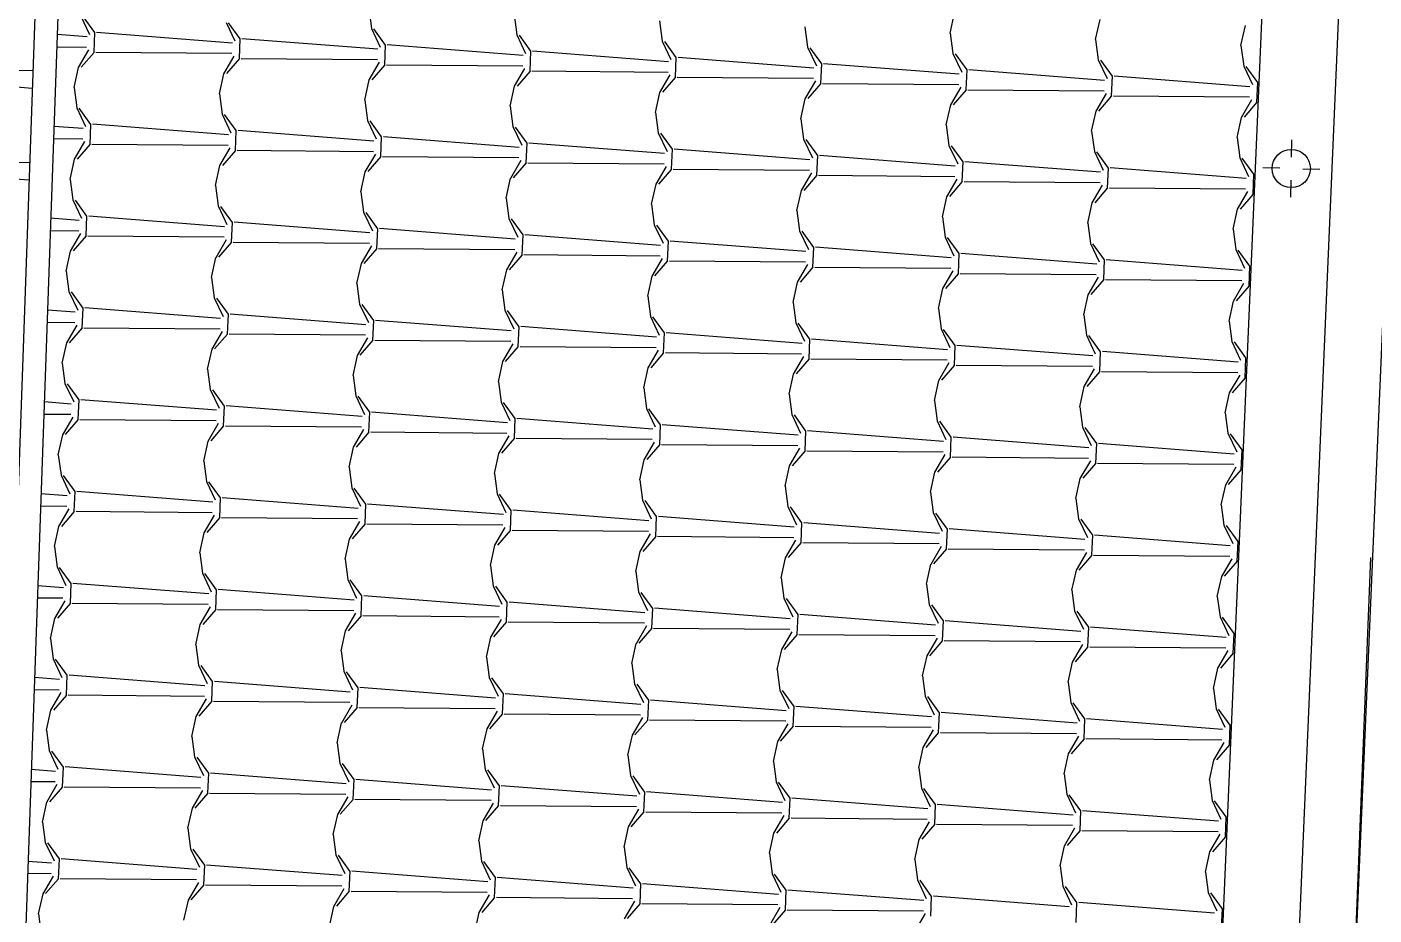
# Model space of a CAD drawing. Extents: x 1037 to 14540, y 1034 to 18285.
# Drawn here: x 6427.2 to 6779, y 2317.8 to 2549.8 of the extents above; entities that cross this region are included whole.
import ezdxf

# ---------------------------------------------------------------- set-up
doc = ezdxf.new("R2010")
doc.units = 0
doc.header["$LTSCALE"] = 100
doc.header["$MEASUREMENT"] = 0
doc.layers.get('0').update_dxf_attribs({"color": 240, "linetype": 'CONTINUOUS'})
for name, color, linetype in [('proiezioni', 252, 'CONTINUOUS'), ('retini copertura', 32, 'CONTINUOUS'), ('testi di progetto', 7, 'CONTINUOUS')]:
    doc.layers.add(name, color=color, linetype=linetype)

# ---------------------------------------------------------------- blocks, each defined once
blk = doc.blocks.new('*X1855')
at = {"color": 0}
for p, q in [((10.6369, 25.3725), (10.8932, 25.3705)), ((10.6364, 25.3449), (10.8916, 25.325)), ((10.6266, 25.1328), (10.8847, 25.1308)), ((10.6261, 25.1051), (10.8831, 25.085))]:
    blk.add_line(p, q, dxfattribs=at)
blk = doc.blocks.new('*X1856')
at = {"color": 0}
for p, q in [((11.0184, 25.5128), (11.0413, 25.4644)), ((11.0553, 25.4699), (11.025, 25.5118)), ((11.7706, 25.5334), (11.7776, 25.4802)), ((12.1503, 25.5171), (12.1573, 25.4639)), ((13.2892, 25.4682), (13.3008, 25.5206)), ((11.398, 25.4965), (11.421, 25.4481)), ((11.4349, 25.4536), (11.4046, 25.4955)), ((11.7777, 25.4802), (11.8006, 25.4318)), ((11.8146, 25.4373), (11.7843, 25.4792)), ((12.5299, 25.5008), (12.537, 25.4477)), ((12.9096, 25.4845), (12.9166, 25.4314)), ((13.6689, 25.452), (13.6804, 25.5043)), ((14.0485, 25.4357), (14.0601, 25.488)), ((11.0348, 25.4587), (10.9565, 25.4648)), ((11.0531, 25.4182), (11.0553, 25.4699)), ((11.4144, 25.4424), (11.0598, 25.4701)), ((11.4327, 25.4019), (11.4349, 25.4536)), ((11.7941, 25.4261), (11.4394, 25.4538)), ((11.8124, 25.3856), (11.8146, 25.4373)), ((12.1737, 25.4098), (11.8191, 25.4375)), ((12.1573, 25.4639), (12.1803, 25.4155)), ((12.1942, 25.421), (12.1639, 25.4629)), ((12.537, 25.4477), (12.5599, 25.3992)), ((12.5739, 25.4047), (12.5436, 25.4466)), ((13.2892, 25.4682), (13.2963, 25.4151)), ((13.6689, 25.452), (13.6759, 25.3988)), ((11.0338, 25.4311), (10.9554, 25.4317)), ((11.0126, 25.3786), (11.0396, 25.4249)), ((11.0531, 25.4182), (11.0193, 25.3791)), ((11.4134, 25.4148), (11.0577, 25.4176)), ((11.3922, 25.3623), (11.4193, 25.4086)), ((11.4327, 25.4019), (11.3989, 25.3628)), ((11.7931, 25.3985), (11.4373, 25.4013)), ((12.192, 25.3693), (12.1942, 25.421)), ((12.5534, 25.3935), (12.1987, 25.4212)), ((12.5717, 25.353), (12.5739, 25.4047)), ((12.933, 25.3772), (12.5784, 25.4049)), ((12.9166, 25.4314), (12.9396, 25.3829)), ((12.9535, 25.3884), (12.9232, 25.4303)), ((13.2963, 25.4151), (13.3192, 25.3666)), ((13.3332, 25.3721), (13.3029, 25.414)), ((14.0486, 25.4357), (14.0556, 25.3825)), ((11.001, 25.3262), (11.0126, 25.3786)), ((11.7719, 25.346), (11.7989, 25.3923)), ((11.8124, 25.3856), (11.7786, 25.3465)), ((12.1727, 25.3822), (11.817, 25.385)), ((12.1515, 25.3297), (12.1786, 25.376)), ((12.192, 25.3693), (12.1582, 25.3302)), ((12.5524, 25.3659), (12.1966, 25.3687)), ((12.9513, 25.3368), (12.9535, 25.3884)), ((13.3127, 25.3609), (12.958, 25.3886)), ((13.331, 25.3205), (13.3332, 25.3721)), ((13.6923, 25.3446), (13.3377, 25.3723)), ((13.6759, 25.3988), (13.6989, 25.3503)), ((13.7128, 25.3558), (13.6825, 25.3977)), ((14.0556, 25.3825), (14.0785, 25.334)), ((14.0925, 25.3395), (14.0622, 25.3814)), ((11.3807, 25.3099), (11.3922, 25.3623)), ((11.7603, 25.2936), (11.7719, 25.346)), ((12.5312, 25.3134), (12.5582, 25.3597)), ((12.5717, 25.353), (12.5379, 25.3139)), ((12.932, 25.3496), (12.5763, 25.3524)), ((12.9108, 25.2971), (12.9379, 25.3434)), ((12.9513, 25.3368), (12.9175, 25.2976)), ((13.3117, 25.3333), (12.9559, 25.3361)), ((13.7106, 25.3042), (13.7128, 25.3558)), ((14.072, 25.3283), (13.7173, 25.3561)), ((14.0903, 25.2879), (14.0925, 25.3395)), ((11.001, 25.3262), (11.008, 25.273)), ((11.3807, 25.3099), (11.3877, 25.2568)), ((12.14, 25.2773), (12.1515, 25.3297)), ((12.5196, 25.2611), (12.5312, 25.3134)), ((12.8993, 25.2448), (12.9108, 25.2971)), ((13.2905, 25.2808), (13.3175, 25.3272)), ((13.331, 25.3205), (13.2972, 25.2813)), ((13.6913, 25.317), (13.3356, 25.3198)), ((13.6702, 25.2645), (13.6972, 25.3109)), ((13.7106, 25.3042), (13.6768, 25.265)), ((14.071, 25.3007), (13.7152, 25.3035)), ((11.0081, 25.273), (11.031, 25.2246)), ((11.045, 25.2301), (11.0147, 25.272)), ((11.7603, 25.2936), (11.7674, 25.2405)), ((12.14, 25.2773), (12.147, 25.2242)), ((12.5196, 25.2611), (12.5267, 25.2079)), ((13.2789, 25.2285), (13.2905, 25.2808)), ((13.6586, 25.2122), (13.6701, 25.2646)), ((14.0498, 25.2483), (14.0768, 25.2946)), ((14.0903, 25.2879), (14.0565, 25.2487)), ((11.0428, 25.1784), (11.045, 25.2301)), ((11.4042, 25.2026), (11.0495, 25.2303)), ((11.3877, 25.2568), (11.4107, 25.2083)), ((11.4247, 25.2138), (11.3943, 25.2557)), ((11.7674, 25.2405), (11.7903, 25.192)), ((11.8043, 25.1975), (11.774, 25.2394)), ((12.8993, 25.2448), (12.9063, 25.1916)), ((13.279, 25.2285), (13.286, 25.1753)), ((14.0383, 25.1959), (14.0498, 25.2483)), ((11.0235, 25.1913), (10.9469, 25.1919)), ((11.0245, 25.2189), (10.9481, 25.2249)), ((11.4224, 25.1621), (11.4247, 25.2138)), ((11.7838, 25.1863), (11.4292, 25.214)), ((11.8021, 25.1458), (11.8043, 25.1975)), ((12.1635, 25.17), (11.8088, 25.1977)), ((12.147, 25.2242), (12.17, 25.1757)), ((12.184, 25.1812), (12.1536, 25.2231)), ((12.5267, 25.2079), (12.5497, 25.1594)), ((12.5636, 25.1649), (12.5333, 25.2068)), ((12.9063, 25.1916), (12.9293, 25.1431)), ((12.9433, 25.1486), (12.9129, 25.1905)), ((13.6586, 25.2122), (13.6656, 25.159)), ((14.0383, 25.1959), (14.0453, 25.1427)), ((11.0023, 25.1388), (11.0294, 25.1851)), ((11.0428, 25.1784), (11.009, 25.1393)), ((11.4031, 25.175), (11.0474, 25.1778)), ((11.382, 25.1225), (11.409, 25.1688)), ((11.4224, 25.1621), (11.3886, 25.123)), ((11.7828, 25.1587), (11.427, 25.1615)), ((12.1817, 25.1296), (12.184, 25.1812)), ((12.5431, 25.1537), (12.1885, 25.1814)), ((12.5614, 25.1133), (12.5636, 25.1649)), ((12.9228, 25.1374), (12.5681, 25.1652)), ((13.286, 25.1753), (13.309, 25.1268)), ((13.3229, 25.1324), (13.2926, 25.1742)), ((13.6656, 25.159), (13.6886, 25.1105)), ((13.7026, 25.1161), (13.6722, 25.158)), ((10.9907, 25.0865), (11.0023, 25.1388)), ((11.3704, 25.0702), (11.3819, 25.1225)), ((11.7616, 25.1062), (11.7887, 25.1525)), ((11.8021, 25.1459), (11.7683, 25.1067)), ((12.1624, 25.1424), (11.8067, 25.1452)), ((12.1413, 25.0899), (12.1683, 25.1363)), ((12.1817, 25.1296), (12.1479, 25.0904)), ((12.5421, 25.1261), (12.1863, 25.1289)), ((12.5209, 25.0736), (12.548, 25.12)), ((12.941, 25.097), (12.9433, 25.1486)), ((13.3024, 25.1212), (12.9478, 25.1489)), ((13.3207, 25.0807), (13.3229, 25.1324)), ((13.6821, 25.1049), (13.3274, 25.1326)), ((14.0453, 25.1427), (14.0683, 25.0942)), ((14.0822, 25.0998), (14.0519, 25.1417)), ((10.9907, 25.0864), (10.9978, 25.0333)), ((11.75, 25.0539), (11.7616, 25.1062)), ((12.1297, 25.0376), (12.1412, 25.0899)), ((12.5614, 25.1133), (12.5276, 25.0741)), ((12.9217, 25.1098), (12.566, 25.1126)), ((12.9006, 25.0574), (12.9276, 25.1037)), ((12.941, 25.097), (12.9072, 25.0578)), ((13.3014, 25.0935), (12.9456, 25.0963)), ((13.2802, 25.0411), (13.3073, 25.0874)), ((13.7003, 25.0644), (13.7026, 25.1161)), ((14.0617, 25.0886), (13.7071, 25.1163)), ((14.08, 25.0481), (14.0822, 25.0998)), ((11.3704, 25.0701), (11.3774, 25.017)), ((11.75, 25.0539), (11.7571, 25.0007)), ((12.5093, 25.0213), (12.5209, 25.0737)), ((12.889, 25.005), (12.9006, 25.0574)), ((13.3207, 25.0807), (13.2869, 25.0415)), ((13.681, 25.0772), (13.3253, 25.08)), ((13.6599, 25.0248), (13.6869, 25.0711)), ((13.7003, 25.0644), (13.6665, 25.0253)), ((14.0607, 25.0609), (13.7049, 25.0637)), ((14.0395, 25.0085), (14.0666, 25.0548)), ((10.9978, 25.0333), (11.0208, 24.9848)), ((11.0347, 24.9903), (11.0044, 25.0322)), ((11.3774, 25.017), (11.4004, 24.9685)), ((11.4144, 24.974), (11.384, 25.0159)), ((12.1297, 25.0376), (12.1367, 24.9844)), ((12.5094, 25.0213), (12.5164, 24.9681)), ((13.2687, 24.9887), (13.2802, 25.0411)), ((13.6483, 24.9724), (13.6599, 25.0248)), ((14.08, 25.0481), (14.0462, 25.009)), ((11.0142, 24.9791), (10.9397, 24.985)), ((11.0325, 24.9387), (11.0347, 24.9903)), ((11.3939, 24.9628), (11.0392, 24.9905)), ((11.7571, 25.0007), (11.7801, 24.9522)), ((11.794, 24.9577), (11.7637, 24.9996)), ((12.1367, 24.9844), (12.1597, 24.9359)), ((12.1737, 24.9414), (12.1433, 24.9833)), ((12.889, 25.005), (12.896, 24.9518)), ((13.2687, 24.9887), (13.2757, 24.9355)), ((14.028, 24.9561), (14.0395, 25.0085)), ((11.0132, 24.9515), (10.9385, 24.9521)), ((10.992, 24.899), (11.0191, 24.9453)), ((11.4121, 24.9224), (11.4144, 24.974)), ((11.7735, 24.9466), (11.4189, 24.9743)), ((11.7918, 24.9061), (11.794, 24.9577)), ((12.1532, 24.9303), (11.7985, 24.958)), ((12.5164, 24.9681), (12.5394, 24.9196)), ((12.5533, 24.9252), (12.523, 24.967)), ((12.896, 24.9518), (12.919, 24.9033)), ((12.933, 24.9089), (12.9026, 24.9508)), ((13.6483, 24.9724), (13.6553, 24.9192)), ((14.028, 24.9561), (14.035, 24.9029)), ((11.0325, 24.9387), (10.9987, 24.8995)), ((11.3928, 24.9352), (11.0371, 24.938)), ((11.3717, 24.8827), (11.3987, 24.9291)), ((11.4121, 24.9224), (11.3783, 24.8832)), ((11.7725, 24.9189), (11.4167, 24.9217)), ((11.7513, 24.8664), (11.7784, 24.9128)), ((12.1714, 24.8898), (12.1737, 24.9414)), ((12.5328, 24.914), (12.1782, 24.9417)), ((12.5511, 24.8735), (12.5533, 24.9252)), ((12.9125, 24.8977), (12.5578, 24.9254)), ((12.9307, 24.8572), (12.933, 24.9089)), ((13.2921, 24.8814), (12.9375, 24.9091)), ((13.2757, 24.9355), (13.2987, 24.887)), ((13.3126, 24.8926), (13.2823, 24.9345)), ((13.6553, 24.9192), (13.6783, 24.8708)), ((13.6923, 24.8763), (13.6619, 24.9182)), ((10.9804, 24.8467), (10.992, 24.899)), ((11.3601, 24.8304), (11.3716, 24.8828)), ((11.7918, 24.9061), (11.758, 24.8669)), ((12.1521, 24.9026), (11.7964, 24.9054)), ((12.131, 24.8502), (12.158, 24.8965)), ((12.1714, 24.8898), (12.1376, 24.8506)), ((12.5318, 24.8863), (12.176, 24.8891)), ((12.5106, 24.8339), (12.5377, 24.8802)), ((12.5511, 24.8735), (12.5173, 24.8344)), ((13.3104, 24.8409), (13.3126, 24.8926)), ((13.6718, 24.8651), (13.3171, 24.8928)), ((13.69, 24.8246), (13.6923, 24.8763)), ((14.0514, 24.8488), (13.6968, 24.8765)), ((14.035, 24.9029), (14.058, 24.8545)), ((14.0719, 24.86), (14.0416, 24.9019)), ((10.9804, 24.8467), (10.9875, 24.7935)), ((11.7398, 24.8141), (11.7513, 24.8665)), ((12.1194, 24.7978), (12.131, 24.8502)), ((12.9114, 24.87), (12.5557, 24.8728)), ((12.8903, 24.8176), (12.9173, 24.8639)), ((12.9307, 24.8572), (12.8969, 24.8181)), ((13.2911, 24.8538), (12.9353, 24.8565)), ((13.2699, 24.8013), (13.297, 24.8476)), ((13.3104, 24.8409), (13.2766, 24.8018)), ((13.6707, 24.8375), (13.315, 24.8402)), ((14.0697, 24.8083), (14.0719, 24.86)), ((11.3601, 24.8304), (11.3671, 24.7772)), ((11.7398, 24.8141), (11.7468, 24.7609)), ((12.4991, 24.7815), (12.5106, 24.8339)), ((12.8787, 24.7652), (12.8903, 24.8176)), ((13.6496, 24.785), (13.6766, 24.8313)), ((13.69, 24.8246), (13.6562, 24.7855)), ((14.0504, 24.8212), (13.6946, 24.824)), ((14.0292, 24.7687), (14.0563, 24.815)), ((14.0697, 24.8083), (14.0359, 24.7692)), ((10.9875, 24.7935), (11.0105, 24.745)), ((11.0244, 24.7505), (10.9941, 24.7924)), ((11.3671, 24.7772), (11.3901, 24.7287)), ((11.4041, 24.7343), (11.3737, 24.7761)), ((12.1194, 24.7978), (12.1264, 24.7446)), ((12.4991, 24.7815), (12.5061, 24.7283)), ((13.2584, 24.7489), (13.2699, 24.8013)), ((13.638, 24.7326), (13.6496, 24.785)), ((14.0177, 24.7163), (14.0292, 24.7687)), ((11.0039, 24.7394), (10.9312, 24.745)), ((11.0222, 24.6989), (11.0244, 24.7505)), ((11.3836, 24.7231), (11.0289, 24.7508)), ((11.4019, 24.6826), (11.4041, 24.7343)), ((11.7632, 24.7068), (11.4086, 24.7345)), ((11.7468, 24.7609), (11.7698, 24.7124)), ((11.7837, 24.718), (11.7534, 24.7599)), ((12.1264, 24.7446), (12.1494, 24.6961)), ((12.1634, 24.7017), (12.133, 24.7436)), ((12.8787, 24.7652), (12.8857, 24.712)), ((13.2584, 24.7489), (13.2654, 24.6957)), ((11.0029, 24.7117), (10.9301, 24.7123)), ((10.9817, 24.6593), (11.0088, 24.7056)), ((11.0222, 24.6989), (10.9884, 24.6597)), ((11.3825, 24.6954), (11.0268, 24.6982)), ((11.7815, 24.6663), (11.7837, 24.718)), ((12.1429, 24.6905), (11.7882, 24.7182)), ((12.1612, 24.65), (12.1634, 24.7017)), ((12.5225, 24.6742), (12.1679, 24.7019)), ((12.5061, 24.7283), (12.5291, 24.6799)), ((12.543, 24.6854), (12.5127, 24.7273)), ((12.8857, 24.712), (12.9087, 24.6636)), ((12.9227, 24.6691), (12.8923, 24.711)), ((13.638, 24.7326), (13.645, 24.6794)), ((14.0177, 24.7163), (14.0247, 24.6631)), ((11.3614, 24.643), (11.3884, 24.6893)), ((11.4019, 24.6826), (11.368, 24.6435)), ((11.7622, 24.6792), (11.4064, 24.6819)), ((11.741, 24.6267), (11.7681, 24.673)), ((11.7815, 24.6663), (11.7477, 24.6272)), ((12.1418, 24.6629), (11.7861, 24.6656)), ((12.5408, 24.6337), (12.543, 24.6854)), ((12.9022, 24.6579), (12.5475, 24.6856)), ((12.9205, 24.6174), (12.9227, 24.6691)), ((13.2818, 24.6416), (12.9272, 24.6693)), ((13.2654, 24.6957), (13.2884, 24.6473)), ((13.3023, 24.6528), (13.272, 24.6947)), ((13.645, 24.6794), (13.668, 24.631)), ((13.682, 24.6365), (13.6516, 24.6784)), ((14.0247, 24.6631), (14.0477, 24.6147)), ((10.9702, 24.6069), (10.9817, 24.6593)), ((11.3498, 24.5906), (11.3614, 24.643)), ((12.1207, 24.6104), (12.1477, 24.6567)), ((12.1612, 24.65), (12.1273, 24.6109)), ((12.5215, 24.6466), (12.1657, 24.6493)), ((12.5003, 24.5941), (12.5274, 24.6404)), ((12.5408, 24.6337), (12.507, 24.5946)), ((12.9011, 24.6303), (12.5454, 24.6331)), ((13.3001, 24.6011), (13.3023, 24.6528)), ((13.6615, 24.6253), (13.3068, 24.653)), ((13.6798, 24.5848), (13.682, 24.6365)), ((14.0411, 24.609), (13.6865, 24.6367)), ((14.0616, 24.6202), (14.0313, 24.6621)), ((10.9702, 24.6069), (10.9772, 24.5537)), ((11.7295, 24.5743), (11.741, 24.6267)), ((12.1091, 24.558), (12.1207, 24.6104)), ((12.4888, 24.5417), (12.5003, 24.5941)), ((12.88, 24.5778), (12.907, 24.6241)), ((12.9205, 24.6174), (12.8866, 24.5783)), ((13.2808, 24.614), (12.925, 24.6168)), ((13.2596, 24.5615), (13.2867, 24.6078)), ((13.3001, 24.6011), (13.2663, 24.562)), ((13.6604, 24.5977), (13.3047, 24.6005)), ((14.0594, 24.5685), (14.0616, 24.6202)), ((11.3498, 24.5906), (11.3568, 24.5374)), ((11.7295, 24.5743), (11.7365, 24.5211)), ((12.1091, 24.558), (12.1161, 24.5048)), ((12.8684, 24.5254), (12.88, 24.5778)), ((13.2481, 24.5091), (13.2596, 24.5615)), ((13.6393, 24.5452), (13.6663, 24.5915)), ((13.6798, 24.5848), (13.6459, 24.5457)), ((14.0401, 24.5814), (13.6843, 24.5842)), ((14.0189, 24.5289), (14.046, 24.5752)), ((14.0594, 24.5685), (14.0256, 24.5294)), ((10.9772, 24.5537), (11.0002, 24.5052)), ((11.0141, 24.5108), (10.9838, 24.5527)), ((11.3568, 24.5374), (11.3798, 24.489)), ((11.3938, 24.4945), (11.3634, 24.5364)), ((12.4888, 24.5417), (12.4958, 24.4885)), ((12.8684, 24.5254), (12.8754, 24.4722)), ((13.6277, 24.4928), (13.6393, 24.5452)), ((14.0074, 24.4765), (14.0189, 24.5289)), ((10.9937, 24.4996), (10.9228, 24.5051)), ((11.0119, 24.4591), (11.0141, 24.5108)), ((11.3733, 24.4833), (11.0187, 24.511)), ((11.3916, 24.4428), (11.3938, 24.4945)), ((11.753, 24.467), (11.3983, 24.4947)), ((11.7365, 24.5211), (11.7595, 24.4727)), ((11.7734, 24.4782), (11.7431, 24.5201)), ((12.1162, 24.5048), (12.1391, 24.4564)), ((12.1531, 24.4619), (12.1227, 24.5038)), ((12.4958, 24.4885), (12.5188, 24.4401)), ((12.5327, 24.4456), (12.5024, 24.4875)), ((13.2481, 24.5091), (13.2551, 24.456)), ((13.6277, 24.4928), (13.6348, 24.4397)), ((10.9926, 24.472), (10.9216, 24.4725)), ((10.9714, 24.4195), (10.9985, 24.4658)), ((11.0119, 24.4591), (10.9781, 24.42)), ((11.3722, 24.4557), (11.0165, 24.4584)), ((11.7712, 24.4265), (11.7734, 24.4782)), ((12.1326, 24.4507), (11.778, 24.4784)), ((12.1509, 24.4102), (12.1531, 24.4619)), ((12.5123, 24.4344), (12.1576, 24.4621)), ((12.8755, 24.4722), (12.8984, 24.4238)), ((12.9124, 24.4293), (12.8821, 24.4712)), ((13.2551, 24.456), (13.2781, 24.4075)), ((13.292, 24.413), (13.2617, 24.4549)), ((14.0074, 24.4765), (14.0144, 24.4234)), ((10.9599, 24.3671), (10.9714, 24.4195)), ((11.3511, 24.4032), (11.3781, 24.4495)), ((11.3916, 24.4428), (11.3578, 24.4037)), ((11.7519, 24.4394), (11.3962, 24.4422)), ((11.7307, 24.3869), (11.7578, 24.4332)), ((11.7712, 24.4265), (11.7374, 24.3874)), ((12.1315, 24.4231), (11.7758, 24.4259)), ((12.1104, 24.3706), (12.1374, 24.4169)), ((12.5305, 24.3939), (12.5327, 24.4456)), ((12.8919, 24.4181), (12.5373, 24.4458)), ((12.9102, 24.3776), (12.9124, 24.4293)), ((13.2716, 24.4018), (12.9169, 24.4295)), ((13.6348, 24.4397), (13.6577, 24.3912)), ((13.6717, 24.3967), (13.6414, 24.4386)), ((14.0144, 24.4234), (14.0374, 24.3749)), ((14.0513, 24.3804), (14.021, 24.4223)), ((11.3395, 24.3508), (11.3511, 24.4032)), ((11.7192, 24.3345), (11.7307, 24.3869)), ((12.1509, 24.4102), (12.1171, 24.3711)), ((12.5112, 24.4068), (12.1555, 24.4096)), ((12.49, 24.3543), (12.5171, 24.4006)), ((12.5305, 24.3939), (12.4967, 24.3548)), ((12.8908, 24.3905), (12.5351, 24.3933)), ((12.8697, 24.338), (12.8967, 24.3843)), ((13.2898, 24.3613), (13.292, 24.413)), ((13.6512, 24.3855), (13.2966, 24.4132)), ((13.6695, 24.345), (13.6717, 24.3967)), ((14.0309, 24.3692), (13.6762, 24.3969)), ((10.9599, 24.3671), (10.9669, 24.3139)), ((11.3395, 24.3508), (11.3465, 24.2976)), ((12.0988, 24.3182), (12.1104, 24.3706)), ((12.4785, 24.3019), (12.49, 24.3543)), ((12.9102, 24.3776), (12.8764, 24.3385)), ((13.2705, 24.3742), (12.9148, 24.377)), ((13.2493, 24.3217), (13.2764, 24.368)), ((13.2898, 24.3613), (13.256, 24.3222)), ((13.6501, 24.3579), (13.2944, 24.3607)), ((13.629, 24.3054), (13.656, 24.3517)), ((14.0491, 24.3288), (14.0513, 24.3804)), ((10.9669, 24.3139), (10.9899, 24.2655)), ((11.0038, 24.271), (10.9735, 24.3129)), ((11.7192, 24.3345), (11.7262, 24.2813)), ((12.0988, 24.3182), (12.1058, 24.2651)), ((12.8581, 24.2856), (12.8697, 24.338)), ((13.2378, 24.2694), (13.2493, 24.3217)), ((13.6695, 24.3451), (13.6357, 24.3059)), ((14.0298, 24.3416), (13.6741, 24.3444)), ((14.0086, 24.2891), (14.0357, 24.3355)), ((14.0491, 24.3288), (14.0153, 24.2896)), ((11.3466, 24.2976), (11.3695, 24.2492)), ((11.3835, 24.2547), (11.3532, 24.2966)), ((11.7262, 24.2813), (11.7492, 24.2329)), ((11.7631, 24.2384), (11.7328, 24.2803)), ((12.4785, 24.3019), (12.4855, 24.2488)), ((12.8581, 24.2856), (12.8652, 24.2325)), ((13.6174, 24.2531), (13.629, 24.3054)), ((13.9971, 24.2368), (14.0086, 24.2891)), ((10.9834, 24.2598), (10.9143, 24.2652)), ((11.0016, 24.2193), (11.0038, 24.271)), ((11.363, 24.2435), (11.0084, 24.2712)), ((11.3813, 24.203), (11.3835, 24.2547)), ((11.7427, 24.2272), (11.388, 24.2549)), ((12.1059, 24.2651), (12.1288, 24.2166)), ((12.1428, 24.2221), (12.1125, 24.264)), ((12.4855, 24.2488), (12.5085, 24.2003)), ((12.5224, 24.2058), (12.4921, 24.2477)), ((13.2378, 24.2693), (13.2448, 24.2162)), ((13.6174, 24.2531), (13.6245, 24.1999)), ((10.9823, 24.2322), (10.9132, 24.2327)), ((10.9611, 24.1797), (10.9882, 24.226)), ((11.0016, 24.2193), (10.9678, 24.1802)), ((11.3619, 24.2159), (11.0062, 24.2187)), ((11.3408, 24.1634), (11.3678, 24.2097)), ((11.7609, 24.1867), (11.7631, 24.2384)), ((12.1223, 24.2109), (11.7677, 24.2386)), ((12.1406, 24.1704), (12.1428, 24.2221)), ((12.502, 24.1946), (12.1473, 24.2223)), ((12.5202, 24.1541), (12.5224, 24.2058)), ((12.8816, 24.1783), (12.527, 24.206)), ((12.8652, 24.2325), (12.8881, 24.184)), ((12.9021, 24.1895), (12.8718, 24.2314)), ((13.2448, 24.2162), (13.2678, 24.1677)), ((13.2817, 24.1732), (13.2514, 24.2151)), ((13.9971, 24.2368), (14.0041, 24.1836)), ((10.9496, 24.1273), (10.9611, 24.1797)), ((11.3813, 24.203), (11.3475, 24.1639)), ((11.7416, 24.1996), (11.3859, 24.2024)), ((11.7204, 24.1471), (11.7475, 24.1934)), ((11.7609, 24.1867), (11.7271, 24.1476)), ((12.1212, 24.1833), (11.7655, 24.1861)), ((12.1001, 24.1308), (12.1271, 24.1771)), ((12.1406, 24.1704), (12.1068, 24.1313)), ((12.8999, 24.1379), (12.9021, 24.1895)), ((13.2613, 24.162), (12.9066, 24.1898)), ((13.2795, 24.1216), (13.2817, 24.1732)), ((13.6409, 24.1458), (13.2863, 24.1735)), ((13.6245, 24.1999), (13.6474, 24.1514)), ((13.6614, 24.1569), (13.6311, 24.1988)), ((14.0041, 24.1836), (14.0271, 24.1351)), ((14.041, 24.1407), (14.0107, 24.1825)), ((11.3292, 24.111), (11.3408, 24.1634)), ((11.7089, 24.0947), (11.7204, 24.1471)), ((12.5009, 24.167), (12.1452, 24.1698)), ((12.4797, 24.1145), (12.5068, 24.1608)), ((12.5202, 24.1542), (12.4864, 24.115)), ((12.8805, 24.1507), (12.5248, 24.1535)), ((12.8594, 24.0982), (12.8864, 24.1446)), ((12.8999, 24.1379), (12.8661, 24.0987)), ((13.2602, 24.1344), (12.9045, 24.1372)), ((13.6592, 24.1053), (13.6614, 24.1569)), ((14.0206, 24.1295), (13.6659, 24.1572)), ((14.0388, 24.089), (14.041, 24.1406)), ((10.9496, 24.1273), (10.9566, 24.0741)), ((11.3292, 24.111), (11.3362, 24.0579)), ((12.0885, 24.0785), (12.1001, 24.1308)), ((12.4682, 24.0622), (12.4797, 24.1145)), ((13.2391, 24.0819), (13.2661, 24.1283)), ((13.2795, 24.1216), (13.2457, 24.0824)), ((13.6398, 24.1181), (13.2841, 24.1209)), ((13.6187, 24.0657), (13.6457, 24.112)), ((13.6592, 24.1053), (13.6254, 24.0661)), ((14.0195, 24.1018), (13.6638, 24.1046)), ((10.9566, 24.0742), (10.9796, 24.0257)), ((10.9936, 24.0312), (10.9632, 24.0731)), ((11.7089, 24.0947), (11.7159, 24.0416)), ((12.0885, 24.0784), (12.0956, 24.0253)), ((12.8478, 24.0459), (12.8594, 24.0982)), ((13.2275, 24.0296), (13.239, 24.0819)), ((13.6072, 24.0133), (13.6187, 24.0657)), ((13.9984, 24.0494), (14.0254, 24.0957)), ((14.0388, 24.089), (14.005, 24.0498)), ((10.9913, 23.9795), (10.9936, 24.0312)), ((11.3527, 24.0037), (10.9981, 24.0314)), ((11.3363, 24.0579), (11.3592, 24.0094)), ((11.3732, 24.0149), (11.3429, 24.0568)), ((11.7159, 24.0416), (11.7389, 23.9931)), ((11.7529, 23.9986), (11.7225, 24.0405)), ((12.4682, 24.0622), (12.4752, 24.009)), ((12.8478, 24.0459), (12.8549, 23.9927)), ((13.2275, 24.0296), (13.2345, 23.9764)), ((13.9868, 23.997), (13.9984, 24.0494)), ((10.9731, 24.02), (10.9059, 24.0253)), ((11.371, 23.9632), (11.3732, 24.0149)), ((11.7324, 23.9874), (11.3777, 24.0151)), ((11.7506, 23.947), (11.7529, 23.9986)), ((12.112, 23.9711), (11.7574, 23.9989)), ((12.0956, 24.0253), (12.1185, 23.9768)), ((12.1325, 23.9823), (12.1022, 24.0242)), ((12.4752, 24.009), (12.4982, 23.9605)), ((12.5122, 23.966), (12.4818, 24.0079)), ((13.6072, 24.0133), (13.6142, 23.9601)), ((13.9868, 23.997), (13.9938, 23.9438)), ((10.972, 23.9924), (10.9048, 23.9929)), ((10.9509, 23.9399), (10.9779, 23.9862)), ((10.9913, 23.9795), (10.9575, 23.9404)), ((11.3516, 23.9761), (10.9959, 23.9789)), ((11.3305, 23.9236), (11.3576, 23.9699)), ((11.371, 23.9632), (11.3372, 23.9241)), ((11.7313, 23.9598), (11.3756, 23.9626)), ((12.1303, 23.9307), (12.1325, 23.9823)), ((12.4917, 23.9549), (12.137, 23.9826)), ((12.5099, 23.9144), (12.5122, 23.966)), ((12.8713, 23.9386), (12.5167, 23.9663)), ((12.8549, 23.9927), (12.8779, 23.9442)), ((12.8918, 23.9497), (12.8615, 23.9916)), ((13.2345, 23.9764), (13.2575, 23.9279)), ((13.2715, 23.9335), (13.2411, 23.9753)), ((13.6142, 23.9601), (13.6372, 23.9116)), ((13.6511, 23.9172), (13.6208, 23.9591)), ((10.9393, 23.8876), (10.9508, 23.9399)), ((11.3189, 23.8713), (11.3305, 23.9236)), ((11.7102, 23.9073), (11.7372, 23.9536)), ((11.7506, 23.947), (11.7168, 23.9078)), ((12.1109, 23.9435), (11.7552, 23.9463)), ((12.0898, 23.891), (12.1169, 23.9374)), ((12.1303, 23.9307), (12.0965, 23.8915)), ((12.4906, 23.9272), (12.1349, 23.93)), ((12.8896, 23.8981), (12.8918, 23.9497)), ((13.251, 23.9223), (12.8963, 23.95)), ((13.2692, 23.8818), (13.2715, 23.9335)), ((13.6306, 23.906), (13.276, 23.9337)), ((13.9938, 23.9438), (14.0168, 23.8953)), ((14.0308, 23.9009), (14.0004, 23.9428)), ((11.6986, 23.855), (11.7101, 23.9073)), ((12.0782, 23.8387), (12.0898, 23.8911)), ((12.4695, 23.8747), (12.4965, 23.9211)), ((12.5099, 23.9144), (12.4761, 23.8752)), ((12.8702, 23.9109), (12.5145, 23.9137)), ((12.8491, 23.8585), (12.8762, 23.9048)), ((12.8896, 23.8981), (12.8558, 23.8589)), ((13.2499, 23.8946), (12.8942, 23.8974)), ((13.2288, 23.8422), (13.2558, 23.8885)), ((13.6489, 23.8655), (13.6511, 23.9172)), ((14.0103, 23.8897), (13.6556, 23.9174)), ((14.0285, 23.8492), (14.0308, 23.9009)), ((10.9393, 23.8875), (10.9463, 23.8344)), ((11.3189, 23.8713), (11.326, 23.8181)), ((11.6986, 23.855), (11.7056, 23.8018)), ((12.4579, 23.8224), (12.4694, 23.8748)), ((12.8376, 23.8061), (12.8491, 23.8585)), ((13.2692, 23.8818), (13.2354, 23.8426)), ((13.6295, 23.8784), (13.2738, 23.8811)), ((13.6084, 23.8259), (13.6355, 23.8722)), ((13.6489, 23.8655), (13.6151, 23.8264)), ((14.0092, 23.8621), (13.6535, 23.8648)), ((13.9881, 23.8096), (14.0151, 23.8559)), ((10.9463, 23.8344), (10.9693, 23.7859)), ((10.9833, 23.7914), (10.9529, 23.8333)), ((11.326, 23.8181), (11.349, 23.7696)), ((12.0782, 23.8387), (12.0853, 23.7855)), ((12.4579, 23.8224), (12.4649, 23.7692)), ((13.2172, 23.7898), (13.2288, 23.8422)), ((13.5969, 23.7735), (13.6084, 23.8259)), ((14.0285, 23.8492), (13.9947, 23.8101)), ((10.9628, 23.7803), (10.8975, 23.7854)), ((10.981, 23.7398), (10.9833, 23.7914)), ((11.3425, 23.764), (10.9878, 23.7917)), ((11.3629, 23.7751), (11.3326, 23.817)), ((11.7056, 23.8018), (11.7286, 23.7533)), ((11.7426, 23.7588), (11.7122, 23.8007)), ((12.0853, 23.7855), (12.1083, 23.737)), ((12.1222, 23.7426), (12.0919, 23.7844)), ((12.8376, 23.8061), (12.8446, 23.7529)), ((13.2172, 23.7898), (13.2242, 23.7366)), ((13.9765, 23.7572), (13.9881, 23.8096)), ((10.9617, 23.7526), (10.8963, 23.7531)), ((11.3607, 23.7235), (11.3629, 23.7751)), ((11.7221, 23.7477), (11.3675, 23.7754)), ((11.7403, 23.7072), (11.7426, 23.7588)), ((12.1018, 23.7314), (11.7471, 23.7591)), ((12.4649, 23.7692), (12.4879, 23.7207)), ((12.5019, 23.7263), (12.4715, 23.7681)), ((12.8446, 23.7529), (12.8676, 23.7044)), ((12.8815, 23.71), (12.8512, 23.7519)), ((13.5969, 23.7735), (13.6039, 23.7203)), ((13.9765, 23.7572), (13.9835, 23.704)), ((10.9406, 23.7001), (10.9676, 23.7465)), ((10.981, 23.7398), (10.9472, 23.7006)), ((11.3413, 23.7363), (10.9856, 23.7391)), ((11.3202, 23.6838), (11.3473, 23.7302)), ((11.3607, 23.7235), (11.3269, 23.6843)), ((11.721, 23.72), (11.3653, 23.7228)), ((11.6999, 23.6676), (11.7269, 23.7139)), ((12.12, 23.6909), (12.1222, 23.7426)), ((12.4814, 23.7151), (12.1268, 23.7428)), ((12.4996, 23.6746), (12.5019, 23.7263)), ((12.8611, 23.6988), (12.5064, 23.7265)), ((13.2242, 23.7366), (13.2472, 23.6881)), ((13.2612, 23.6937), (13.2308, 23.7356)), ((13.6039, 23.7203), (13.6269, 23.6719)), ((13.6408, 23.6774), (13.6105, 23.7193)), ((10.929, 23.6478), (10.9405, 23.7002)), ((11.3086, 23.6315), (11.3202, 23.6839)), ((11.7403, 23.7072), (11.7065, 23.668)), ((12.1006, 23.7038), (11.7449, 23.7065)), ((12.0795, 23.6513), (12.1066, 23.6976)), ((12.12, 23.6909), (12.0862, 23.6517)), ((12.4803, 23.6875), (12.1246, 23.6902)), ((12.4592, 23.635), (12.4862, 23.6813)), ((12.8793, 23.6583), (12.8815, 23.71)), ((13.2407, 23.6825), (12.8861, 23.7102)), ((13.2589, 23.642), (13.2612, 23.6937)), ((13.6204, 23.6662), (13.2657, 23.6939)), ((13.6386, 23.6257), (13.6408, 23.6774)), ((14, 23.6499), (13.6454, 23.6776)), ((13.9835, 23.704), (14.0065, 23.6556)), ((14.0205, 23.6611), (13.9901, 23.703)), ((10.929, 23.6478), (10.936, 23.5946)), ((11.6883, 23.6152), (11.6998, 23.6676)), ((12.068, 23.5989), (12.0795, 23.6513)), ((12.4996, 23.6746), (12.4658, 23.6355)), ((12.8599, 23.6712), (12.5042, 23.6739)), ((12.8388, 23.6187), (12.8659, 23.665)), ((12.8793, 23.6583), (12.8455, 23.6192)), ((13.2396, 23.6549), (12.8839, 23.6577)), ((13.2185, 23.6024), (13.2455, 23.6487)), ((14.0182, 23.6094), (14.0205, 23.6611)), ((11.3086, 23.6315), (11.3157, 23.5783)), ((11.6883, 23.6152), (11.6953, 23.562)), ((12.4476, 23.5826), (12.4592, 23.635)), ((12.8273, 23.5663), (12.8388, 23.6187)), ((13.2589, 23.642), (13.2251, 23.6029)), ((13.6192, 23.6386), (13.2635, 23.6414)), ((13.5981, 23.5861), (13.6252, 23.6324)), ((13.6386, 23.6257), (13.6048, 23.5866)), ((13.9989, 23.6223), (13.6432, 23.6251)), ((13.9778, 23.5698), (14.0048, 23.6161)), ((14.0182, 23.6094), (13.9844, 23.5703)), ((10.936, 23.5946), (10.959, 23.5461)), ((10.973, 23.5516), (10.9426, 23.5935)), ((11.3157, 23.5783), (11.3387, 23.5298)), ((11.3526, 23.5354), (11.3223, 23.5772)), ((12.068, 23.5989), (12.075, 23.5457)), ((12.4476, 23.5826), (12.4546, 23.5294)), ((13.2069, 23.55), (13.2185, 23.6024)), ((13.5866, 23.5337), (13.5981, 23.5861)), ((10.9525, 23.5405), (10.889, 23.5454)), ((10.9708, 23.5), (10.973, 23.5517)), ((11.3322, 23.5242), (10.9775, 23.5519)), ((11.6953, 23.562), (11.7183, 23.5135)), ((11.7323, 23.5191), (11.7019, 23.561)), ((12.075, 23.5457), (12.098, 23.4973)), ((12.1119, 23.5028), (12.0816, 23.5447)), ((12.8273, 23.5663), (12.8343, 23.5131)), ((13.2069, 23.55), (13.2139, 23.4968)), ((13.9662, 23.5174), (13.9778, 23.5698)), ((10.9514, 23.5129), (10.8879, 23.5133)), ((10.9303, 23.4604), (10.9573, 23.5067)), ((11.3504, 23.4837), (11.3526, 23.5354)), ((11.7118, 23.5079), (11.3572, 23.5356)), ((11.7301, 23.4674), (11.7323, 23.5191)), ((12.0915, 23.4916), (11.7368, 23.5193)), ((12.1097, 23.4511), (12.1119, 23.5028)), ((12.4711, 23.4753), (12.1165, 23.503)), ((12.4546, 23.5294), (12.4776, 23.481)), ((12.4916, 23.4865), (12.4612, 23.5284)), ((12.8343, 23.5131), (12.8573, 23.4647)), ((12.8712, 23.4702), (12.8409, 23.5121)), ((13.5866, 23.5337), (13.5936, 23.4805)), ((13.9662, 23.5174), (13.9732, 23.4643)), ((10.9708, 23.5), (10.9369, 23.4608)), ((11.331, 23.4966), (10.9753, 23.4993)), ((11.3099, 23.4441), (11.337, 23.4904)), ((11.3504, 23.4837), (11.3166, 23.4446)), ((11.7107, 23.4803), (11.355, 23.483)), ((11.6896, 23.4278), (11.7166, 23.4741)), ((11.7301, 23.4674), (11.6962, 23.4283)), ((12.0903, 23.464), (11.7346, 23.4668)), ((12.4894, 23.4348), (12.4916, 23.4865)), ((12.8508, 23.459), (12.4961, 23.4867)), ((12.869, 23.4185), (12.8712, 23.4702)), ((13.2304, 23.4427), (12.8758, 23.4704)), ((13.2139, 23.4968), (13.2369, 23.4484)), ((13.2509, 23.4539), (13.2205, 23.4958)), ((13.5936, 23.4805), (13.6166, 23.4321)), ((13.6305, 23.4376), (13.6002, 23.4795)), ((10.9187, 23.408), (10.9303, 23.4604)), ((11.2984, 23.3917), (11.3099, 23.4441)), ((12.0692, 23.4115), (12.0963, 23.4578)), ((12.1097, 23.4511), (12.0759, 23.412)), ((12.47, 23.4477), (12.1143, 23.4505)), ((12.4489, 23.3952), (12.4759, 23.4415)), ((12.4894, 23.4348), (12.4555, 23.3957)), ((12.8496, 23.4314), (12.4939, 23.4342)), ((13.2487, 23.4022), (13.2509, 23.4539)), ((13.6101, 23.4264), (13.2554, 23.4541)), ((13.6283, 23.3859), (13.6305, 23.4376)), ((13.9897, 23.4101), (13.6351, 23.4378)), ((13.9732, 23.4642), (13.9962, 23.4158)), ((14.0102, 23.4213), (13.9798, 23.4632)), ((10.9187, 23.408), (10.9257, 23.3548)), ((11.678, 23.3754), (11.6896, 23.4278)), ((12.0577, 23.3591), (12.0692, 23.4115)), ((12.8285, 23.3789), (12.8556, 23.4252)), ((12.869, 23.4185), (12.8352, 23.3794)), ((13.2293, 23.4151), (12.8736, 23.4179)), ((13.2082, 23.3626), (13.2352, 23.4089)), ((13.2487, 23.4022), (13.2148, 23.3631)), ((13.6089, 23.3988), (13.2532, 23.4016)), ((14.008, 23.3696), (14.0102, 23.4213)), ((11.2984, 23.3917), (11.3054, 23.3385)), ((11.678, 23.3754), (11.685, 23.3222)), ((12.4373, 23.3428), (12.4489, 23.3952)), ((12.817, 23.3265), (12.8285, 23.3789)), ((13.1966, 23.3102), (13.2082, 23.3626)), ((13.5878, 23.3463), (13.6149, 23.3926)), ((13.6283, 23.3859), (13.5945, 23.3468)), ((13.9886, 23.3825), (13.6329, 23.3853)), ((13.9675, 23.33), (13.9945, 23.3763)), ((14.008, 23.3696), (13.9741, 23.3305)), ((10.9257, 23.3548), (10.9487, 23.3064)), ((10.9627, 23.3119), (10.9323, 23.3538)), ((11.3054, 23.3385), (11.3284, 23.2901)), ((11.3423, 23.2956), (11.312, 23.3375)), ((12.0577, 23.3591), (12.0647, 23.3059)), ((12.4373, 23.3428), (12.4443, 23.2896)), ((12.817, 23.3265), (12.824, 23.2733)), ((13.5763, 23.2939), (13.5878, 23.3463)), ((13.9559, 23.2776), (13.9675, 23.33)), ((10.9422, 23.3007), (10.8806, 23.3055)), ((10.9605, 23.2602), (10.9627, 23.3119)), ((11.3219, 23.2844), (10.9672, 23.3121)), ((11.3401, 23.2439), (11.3423, 23.2956)), ((11.7015, 23.2681), (11.3469, 23.2958)), ((11.685, 23.3222), (11.708, 23.2738)), ((11.722, 23.2793), (11.6916, 23.3212)), ((12.0647, 23.3059), (12.0877, 23.2575)), ((12.1016, 23.263), (12.0713, 23.3049)), ((13.1966, 23.3102), (13.2036, 23.2571)), ((13.5763, 23.2939), (13.5833, 23.2408)), ((10.9411, 23.2731), (10.8795, 23.2736)), ((10.92, 23.2206), (10.947, 23.2669)), ((10.9605, 23.2602), (10.9267, 23.2211)), ((11.3207, 23.2568), (10.965, 23.2596)), ((11.7198, 23.2276), (11.722, 23.2793)), ((12.0812, 23.2518), (11.7265, 23.2795)), ((12.0994, 23.2113), (12.1016, 23.263)), ((12.4608, 23.2355), (12.1062, 23.2632)), ((12.4444, 23.2896), (12.4673, 23.2412)), ((12.4813, 23.2467), (12.4509, 23.2886)), ((12.824, 23.2733), (12.847, 23.2249)), ((12.8609, 23.2304), (12.8306, 23.2723)), ((13.2037, 23.2571), (13.2266, 23.2086)), ((13.2406, 23.2141), (13.2103, 23.256)), ((13.9559, 23.2776), (13.963, 23.2245)), ((10.9084, 23.1682), (10.92, 23.2206)), ((11.2996, 23.2043), (11.3267, 23.2506)), ((11.3401, 23.2439), (11.3063, 23.2048)), ((11.7004, 23.2405), (11.3447, 23.2433)), ((11.6793, 23.188), (11.7063, 23.2343)), ((11.7198, 23.2276), (11.686, 23.1885)), ((12.08, 23.2242), (11.7243, 23.227)), ((12.4791, 23.195), (12.4813, 23.2467)), ((12.8405, 23.2192), (12.4858, 23.2469)), ((12.8587, 23.1787), (12.8609, 23.2304)), ((13.2201, 23.2029), (12.8655, 23.2306)), ((13.5833, 23.2408), (13.6063, 23.1923)), ((13.6202, 23.1978), (13.5899, 23.2397)), ((13.963, 23.2245), (13.9859, 23.176)), ((13.9999, 23.1815), (13.9696, 23.2234)), ((11.2881, 23.1519), (11.2996, 23.2043)), ((11.6677, 23.1356), (11.6793, 23.188)), ((12.0589, 23.1717), (12.086, 23.218)), ((12.0994, 23.2113), (12.0656, 23.1722)), ((12.4597, 23.2079), (12.104, 23.2107)), ((12.4386, 23.1554), (12.4656, 23.2017)), ((12.4791, 23.195), (12.4453, 23.1559)), ((12.8393, 23.1916), (12.4836, 23.1944)), ((12.8182, 23.1391), (12.8453, 23.1854)), ((13.2384, 23.1624), (13.2406, 23.2141)), ((13.5998, 23.1866), (13.2451, 23.2144)), ((13.618, 23.1462), (13.6202, 23.1978)), ((13.9794, 23.1704), (13.6248, 23.1981)), ((10.9084, 23.1682), (10.9154, 23.115)), ((12.0474, 23.1193), (12.0589, 23.1717)), ((12.8587, 23.1787), (12.8249, 23.1396)), ((13.219, 23.1753), (12.8633, 23.1781)), ((13.1979, 23.1228), (13.2249, 23.1691)), ((13.9977, 23.1299), (13.9999, 23.1815))]:
    blk.add_line(p, q, dxfattribs=at)

msp = doc.modelspace()

# ---------------------------------------------------------------- linework, layer by layer
at = {"layer": 'proiezioni'}
for p, q in [((6481.68, 4044.13), (6406.14, 1895.83)), ((6487.68, 4043.92), (6412.13, 1895.62)), ((6770.95, 2229.9), (6793.52, 2755.82)), ((6734.5, 2196.96), (6757.51, 2733.16)), ((6755.65, 2223.31), (6776.95, 2719.53)), ((6770.95, 2229.9), (6778.2, 2411.18))]:
    msp.add_line(p, q, dxfattribs=at)
at = {"layer": 'testi di progetto'}
for p, q in [((6757.47, 2515.78), (6757.59, 2520.23)), ((6754.39, 2512.86), (6749.94, 2512.98)), ((6760.39, 2512.7), (6764.84, 2512.58)), ((6757.31, 2509.78), (6757.19, 2505.33))]:
    msp.add_line(p, q, dxfattribs=at)
msp.add_circle((6757.39, 2512.78), 5, dxfattribs=at)

# ---------------------------------------------------------------- block references
at = {"layer": 'retini copertura', "xscale": 100, "yscale": 100, "zscale": 100}
for name in ['*X1855', '*X1856']:
    msp.add_blockref(name, (5339.41, 1.3), dxfattribs=at)

doc.saveas('drawing.dxf')
